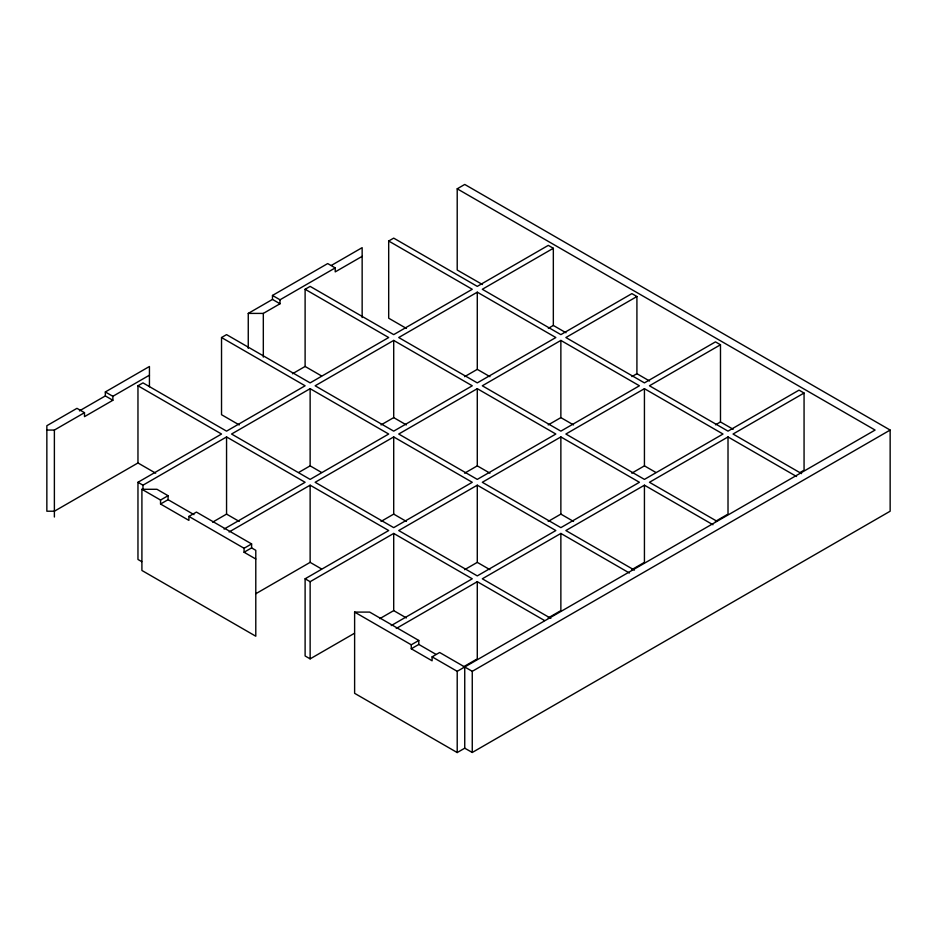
<?xml version="1.0" encoding="UTF-8"?>
<svg xmlns="http://www.w3.org/2000/svg" width="937" height="937" viewBox="0 0 937 937"><rect width="100%" height="100%" fill="white"/><g stroke="black" fill="none" stroke-linecap="round" stroke-linejoin="round"><path stroke-width="1.41" d="M79.434 410.874L105.331 395.929L105.331 391.959L149.44 366.484L149.44 386.77M248.258 348.353L248.258 313.403L272.48 299.418L272.48 295.448L327.704 263.566L335.223 267.912L335.223 271.882L362.15 256.351M482.461 284.532L457.209 270.043L457.209 188.805L464.74 184.448L890.15 430.06L890.15 511.215L472.26 752.47L464.74 748.194L457.209 752.552L354.619 693.321L354.619 612.095L369.67 612.095L418.804 640.463L418.804 644.433L435.963 654.342M331.393 265.405L362.15 247.649L362.15 317.549M46.85 430.06L54.381 430.06L84.494 412.678L84.494 416.649L112.862 400.275L112.862 396.304L149.44 375.187M272.48 295.448L280.011 299.793L335.223 267.912M84.494 412.678L76.963 408.333L46.85 425.714L46.85 511.215L54.381 511.215L137.962 462.96L137.962 385.786L142.974 382.882L226.555 431.137L305.111 385.786L221.53 337.531L221.53 414.704L239.263 424.941M221.53 337.531L226.555 334.626L310.135 382.882L388.691 337.531L305.111 289.275L305.111 366.449L321.578 375.96M248.258 313.403L263.32 313.403L280.011 303.764L280.011 299.793M305.111 289.275L310.135 286.382L393.704 334.626L472.26 289.275L388.691 241.02L388.691 318.205L406.412 328.43M388.691 241.02L393.704 238.127L477.284 286.382L548.309 245.365L553.334 248.27L553.334 325.444L566.007 332.764M292.449 373.769L305.111 366.449M141.721 561.638L137.962 559.459L137.962 482.286L221.53 434.03L137.962 385.786M137.962 482.286L142.974 485.19L226.555 436.935L305.111 482.286L224.072 529.077M310.135 388.679L231.568 434.03L310.135 479.393L388.691 434.03L310.135 388.679L310.135 465.853L321.532 472.435M393.704 340.424L315.148 385.786L393.704 431.137L472.26 385.786L393.704 340.424L393.704 417.609L381.031 424.918M477.284 292.18L398.729 337.531L477.284 382.882L555.84 337.531L477.284 292.18L477.284 369.354L464.611 376.662M553.334 248.27L482.309 289.275L560.865 334.626L631.889 293.621L636.914 296.525L636.914 373.699L649.575 381.008M160.543 500.053L160.543 504.024L188.911 520.398L188.911 516.428L244.077 548.274L244.077 552.244L251.608 547.899L255.789 550.324L255.789 636.223L141.909 570.469L141.909 489.29L160.543 500.053L168.074 495.708L168.074 499.679L193.971 514.624M160.543 504.024L168.074 499.679M188.911 516.428L196.43 512.082L251.608 543.928L251.608 547.899M212.629 522.155L226.555 514.108L239.228 521.429M298.727 472.435L310.135 465.853M548.344 328.325L553.334 325.444M229.085 531.982L310.135 485.19L388.691 530.541L305.111 578.797L305.111 655.97L310.135 658.863L354.455 633.283M393.704 436.935L315.148 482.286L393.704 527.636L472.26 482.286L393.704 436.935L393.704 514.108L381.031 521.429M477.284 388.679L398.729 434.03L477.284 479.393L555.84 434.03L477.284 388.679L477.284 465.853L464.611 473.173M560.865 340.424L482.309 385.786L560.865 431.137L639.421 385.786L560.865 340.424L560.865 417.609L573.538 424.918M636.914 296.525L565.878 337.531L644.433 382.882L715.47 341.876L720.483 344.769L720.483 421.955L733.156 429.263M244.077 548.274L251.608 543.928M255.684 593.8L310.135 562.364L321.532 568.946M548.192 424.918L560.865 417.609M631.925 376.58L636.914 373.699M305.111 578.797L310.135 581.69L393.704 533.434L472.26 578.797L391.221 625.588M477.284 485.19L398.729 530.541L477.284 575.892L555.84 530.541L477.284 485.19L477.284 562.364L464.611 569.673M560.865 436.935L482.309 482.286L560.865 527.636L639.421 482.286L560.865 436.935L560.865 514.108L548.192 521.429M644.433 388.679L565.878 434.03L644.433 479.393L723.001 434.03L644.433 388.679L644.433 465.853L631.772 473.173M720.483 344.769L649.458 385.786L728.014 431.137L799.038 390.132L804.063 393.025L804.063 470.198L800.327 472.365M379.778 618.654L393.704 610.619L406.377 617.928M715.505 424.824L720.483 421.955M396.246 628.481L477.284 581.69L544.573 620.54M629.395 573.011L560.865 533.434L482.309 578.797L550.839 618.361M712.975 524.755L644.433 485.19L565.878 530.541L634.419 570.106M796.555 476.5L728.014 436.935L649.458 482.286L716.746 521.136M804.063 393.025L733.039 434.03L801.568 473.607M354.619 612.095L411.273 644.808L418.804 640.463M411.273 644.808L411.273 648.779L418.804 644.433M411.273 648.779L432.109 660.808L432.109 656.837L439.64 652.492L472.26 671.325L890.15 430.06M463.358 666.91L477.284 658.863L477.284 581.69M548.192 617.928L560.865 610.619L560.865 533.434M631.772 569.673L644.433 562.364L644.433 485.19M715.341 521.429L728.014 514.108L728.014 436.935M432.109 656.837L457.209 671.325L875.088 430.06L457.209 188.805M141.909 489.29L156.971 489.29L168.074 495.708M477.284 369.354L489.957 376.662M644.433 465.853L655.841 472.435M272.48 299.418L280.011 303.764M393.704 417.609L406.377 424.918M477.284 465.853L489.957 473.173M560.865 514.108L573.538 521.429M393.704 514.108L406.377 521.429M477.284 562.364L489.957 569.673M105.331 391.959L112.862 396.304M105.331 395.929L112.862 400.275M137.962 462.96L155.683 473.197M244.077 552.244L255.789 559.014M472.26 671.325L472.26 752.47M464.74 666.98L464.74 748.194M457.209 671.325L457.209 752.552M393.704 533.434L393.704 610.619M310.135 485.19L310.135 562.364M310.135 581.69L310.135 658.863M263.32 313.403L263.32 357.091M226.555 436.935L226.555 514.108M142.974 485.19L142.974 489.559M54.381 430.06L54.381 517.013"/></g></svg>
